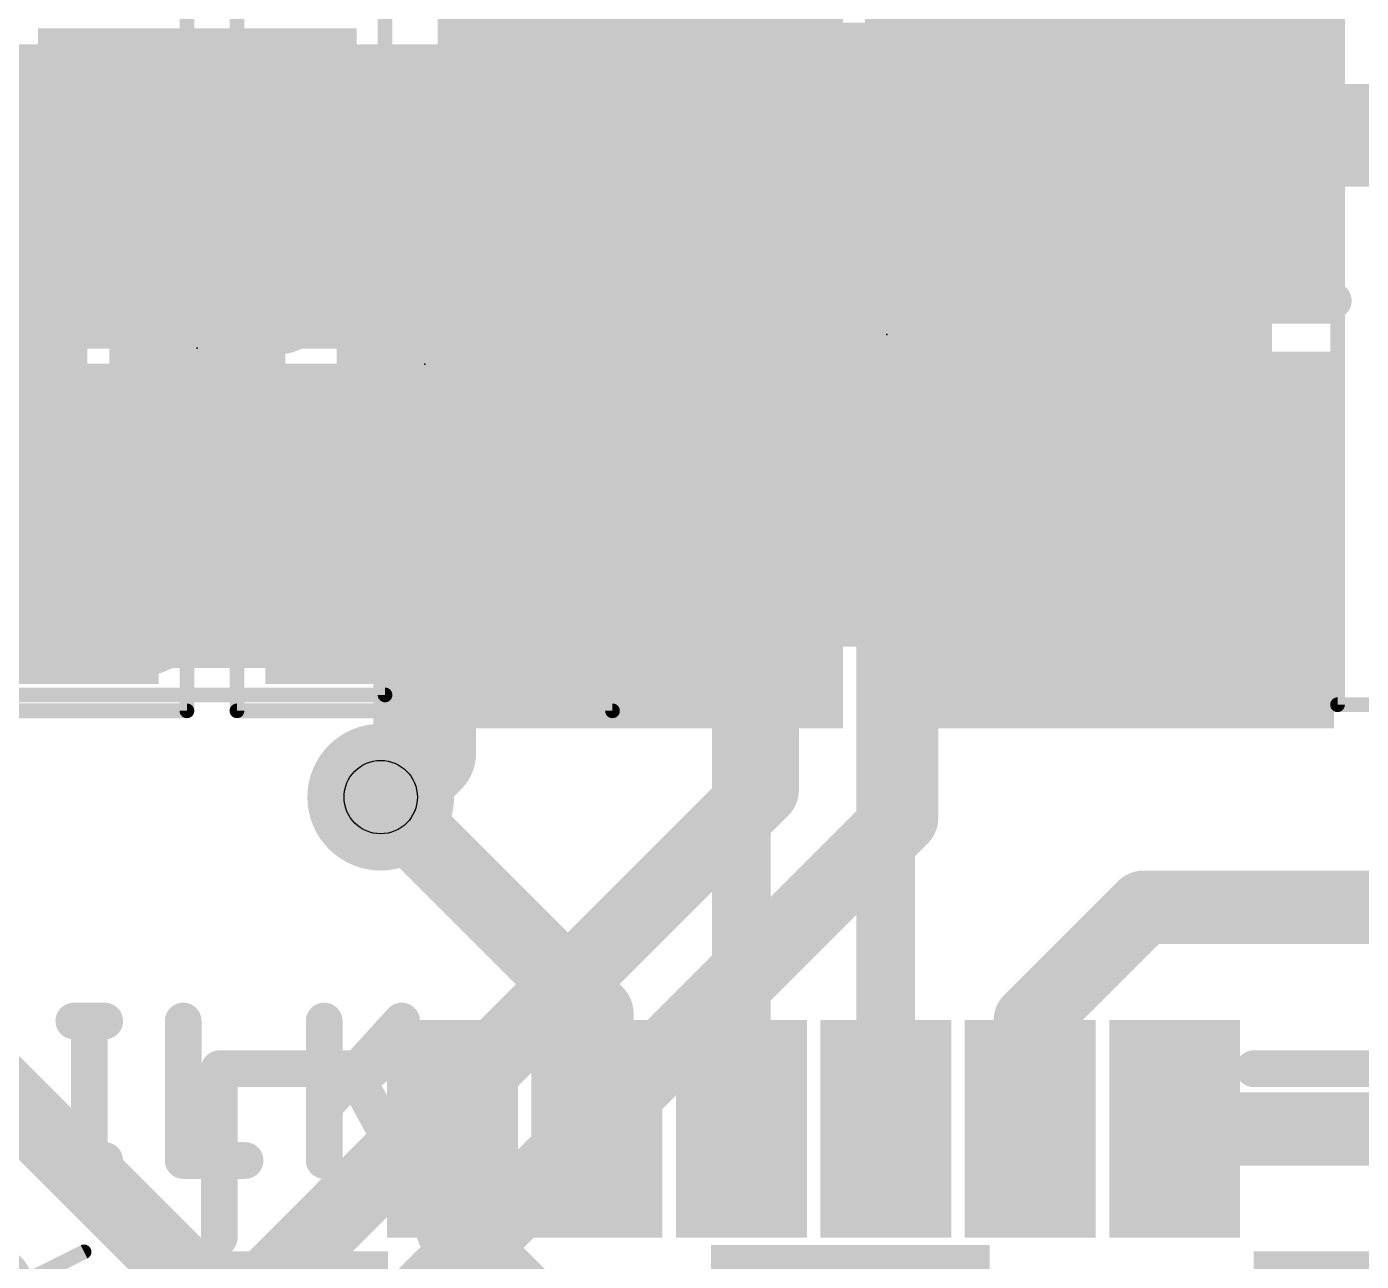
# Model space of a CAD drawing. Extents: x -28.7 to 57.9, y -15.3 to 34.1.
# Drawn here: x 11.246 to 15.866, y 15.92 to 20.192 of the extents above; entities that cross this region are included whole.
import ezdxf

# ---------------------------------------------------------------- set-up
doc = ezdxf.new("R2010")
doc.units = 0
for name, color, linetype in [('1', 12, 'CONTINUOUS'), ('16', 53, 'CONTINUOUS'), ('18', 110, 'CONTINUOUS'), ('21', 41, 'CONTINUOUS'), ('23', 53, 'CONTINUOUS'), ('24', 53, 'CONTINUOUS'), ('26', 253, 'CONTINUOUS'), ('27', 253, 'CONTINUOUS'), ('28', 253, 'CONTINUOUS'), ('29', 253, 'CONTINUOUS'), ('30', 253, 'CONTINUOUS'), ('31', 253, 'CONTINUOUS'), ('32', 253, 'CONTINUOUS'), ('35', 253, 'CONTINUOUS'), ('36', 253, 'CONTINUOUS'), ('39', 12, 'CONTINUOUS'), ('40', 132, 'CONTINUOUS'), ('41', 12, 'CONTINUOUS'), ('44', 253, 'CONTINUOUS'), ('51', 53, 'CONTINUOUS'), ('52', 253, 'CONTINUOUS')]:
    doc.layers.add(name, color=color, linetype=linetype)

# ---------------------------------------------------------------- blocks, each defined once
blk = doc.blocks.new('RECT')
blk.add_solid([(-0.5, -0.5), (0.5, -0.5), (-0.5, 0.5), (0.5, 0.5)])
blk = doc.blocks.new('ROUNDV')
at = {"const_width": 0.5}
blk.add_lwpolyline([(0, -0.25, 1), (0, 0.25, 1), (0, -0.25)], format="xyb", dxfattribs=at)

msp = doc.modelspace()

# ---------------------------------------------------------------- linework, layer by layer
at = {"layer": '1'}
for points, const_width in [([(15.07, 19.8162), (16.2434, 19.8162)], 0.3556), ([(15.0326, 19.8162), (14.22, 19.0036)], 0.2032), ([(15.07, 19.8162), (15.0326, 19.8162)], 0.2032), ([(14.22, 19.0036), (14.22, 16.378)], 0.2032), ([(11.8364, 18.4996), (13.2866, 18.4996)], 0.3556), ([(13.2866, 18.4996), (13.37, 18.4162)], 0.3556), ([(13.72, 18.0662), (13.37, 18.4162)], 0.2032), ([(13.72, 16.378), (13.72, 18.0662)], 0.2032), ([(13.22, 16.7774), (12.4714, 17.526)], 0.254), ([(11.9422, 15.728), (10.3886, 17.2816)], 0.254), ([(14.72, 16.752), (15.113, 17.145)], 0.254), ([(15.113, 17.145), (17.9832, 17.145)], 0.254), ([(13.22, 16.378), (13.22, 16.7774)], 0.254), ([(14.72, 16.378), (14.72, 16.752)], 0.254), ([(12.72, 16.0328), (12.72, 16.378)], 0.254), ([(15.22, 16.378), (18.918, 16.378)], 0.254), ([(13.97, 14.7828), (12.72, 16.0328)], 0.254)]:
    msp.add_lwpolyline(points, dxfattribs=dict(at, const_width=const_width))
for points, const_width in [([(15.07, 19.9051, 1), (15.07, 19.7273)], 0.1778), ([(15.0326, 19.867, 1), (15.0326, 19.7654)], 0.1016), ([(15.0686, 19.7803, 1), (14.9967, 19.8521)], 0.1016), ([(15.07, 19.7654, 1), (15.07, 19.867)], 0.1016), ([(14.2708, 19.0036, 1), (14.1692, 19.0036)], 0.1016), ([(14.1841, 19.0395, 1), (14.2559, 18.9676)], 0.1016), ([(11.8364, 18.5885, 1), (11.8364, 18.4107)], 0.1778), ([(13.3495, 18.5625, 1), (13.2237, 18.4367)], 0.1778), ([(13.2866, 18.4107, 1), (13.2866, 18.5885)], 0.1778), ([(13.3071, 18.3533, 1), (13.4329, 18.4791)], 0.1778), ([(13.4059, 18.4521, 1), (13.3341, 18.3803)], 0.1016), ([(13.7708, 18.0662, 1), (13.6692, 18.0662)], 0.1016), ([(13.6841, 18.0303, 1), (13.7559, 18.1021)], 0.1016), ([(12.5163, 17.5709, 1), (12.4265, 17.4811)], 0.127), ([(15.113, 17.2085, 1), (15.113, 17.0815)], 0.127), ([(15.1579, 17.1001, 1), (15.0681, 17.1899)], 0.127), ([(13.2835, 16.7774, 1), (13.1565, 16.7774)], 0.127), ([(13.1751, 16.7325, 1), (13.2649, 16.8223)], 0.127), ([(14.7835, 16.752, 1), (14.6565, 16.752)], 0.127), ([(14.6751, 16.7969, 1), (14.7649, 16.7071)], 0.127), ([(12.7835, 16.378, 1), (12.6565, 16.378)], 0.127), ([(15.22, 16.4415, 1), (15.22, 16.3145)], 0.127), ([(13.1565, 16.378, 1), (13.2835, 16.378)], 0.127), ([(13.6692, 16.378, 1), (13.7708, 16.378)], 0.1016), ([(14.1692, 16.378, 1), (14.2708, 16.378)], 0.1016), ([(14.6565, 16.378, 1), (14.7835, 16.378)], 0.127), ([(12.7649, 16.0777, 1), (12.6751, 15.9879)], 0.127), ([(12.6565, 16.0328, 1), (12.7835, 16.0328)], 0.127)]:
    msp.add_lwpolyline(points, format="xyb", dxfattribs=dict(at, const_width=const_width))
at = {"layer": '16'}
for points, const_width in [([(14.2748, 22.86), (14.2748, 17.4549)], 0.254), ([(13.7922, 22.352), (13.7922, 17.5514)], 0.254), ([(11.1506, 18.4446), (10.4826, 18.4446)], 0.3556), ([(12.6238, 18.4446), (11.1506, 18.4446)], 0.3556), ([(12.6238, 18.4446), (12.6238, 17.6784)], 0.3556), ([(12.4714, 17.526), (12.6238, 17.6784)], 0.3556), ([(13.7922, 17.5514), (11.7602, 15.5194)], 0.254), ([(11.8567, 15.0368), (14.2748, 17.4549)], 0.254)]:
    msp.add_lwpolyline(points, dxfattribs=dict(at, const_width=const_width))
for points, const_width in [([(11.1506, 18.3557, 1), (11.1506, 18.5335)], 0.1778), ([(12.7127, 18.4446, 1), (12.5349, 18.4446)], 0.1778), ([(12.6238, 18.3557, 1), (12.6238, 18.5335)], 0.1778), ([(12.6867, 17.6155, 1), (12.5609, 17.7413)], 0.1778), ([(12.5349, 17.6784, 1), (12.7127, 17.6784)], 0.1778), ([(12.4085, 17.5889, 1), (12.5343, 17.4631)], 0.1778), ([(13.8371, 17.5065, 1), (13.7473, 17.5963)], 0.127), ([(13.7287, 17.5514, 1), (13.8557, 17.5514)], 0.127), ([(14.3197, 17.41, 1), (14.2299, 17.4998)], 0.127), ([(14.2113, 17.4549, 1), (14.3383, 17.4549)], 0.127)]:
    msp.add_lwpolyline(points, format="xyb", dxfattribs=dict(at, const_width=const_width))
at = {"layer": '21', "const_width": 0.127}
for points in [[(12.446, 16.5862), (11.9126, 16.5862)], [(11.9126, 16.5862), (11.9126, 16.002)], [(15.494, 16.5862), (16.0782, 16.5862)]]:
    msp.add_lwpolyline(points, dxfattribs=at)
at = {"layer": '21', "const_width": 0.0635}
for points in [[(11.9126, 16.618, 1), (11.9126, 16.5545)], [(11.9444, 16.5862, 1), (11.8809, 16.5862)], [(12.446, 16.5545, 1), (12.446, 16.618)], [(15.494, 16.618, 1), (15.494, 16.5545)], [(11.8809, 16.002, 1), (11.9444, 16.002)]]:
    msp.add_lwpolyline(points, format="xyb", dxfattribs=at)
at = {"layer": '23'}
for p in [(14.224, 19.1262), (11.8364, 19.0796)]:
    msp.add_point(p, dxfattribs=at)
at = {"layer": '24'}
msp.add_point((12.6238, 19.0246), dxfattribs=at)
at = {"layer": '26'}
for points, const_width in [([(12.1102, 19.3887, 1), (12.1102, 19.1206)], 0.127), ([(12.1102, 19.1206, 1), (12.1102, 19.3887)], 0.127), ([(12.1102, 19.4204, 1), (12.1102, 19.3569)], 0.0635), ([(12.1102, 19.3569, 1), (12.1102, 19.4204)], 0.0635), ([(13.9637, 19.3887, 1), (13.9002, 19.3887)], 0.0635), ([(13.9404, 19.3581, 1), (13.9234, 19.4193)], 0.0635), ([(12.3515, 19.3619, 1), (12.3515, 19.1474)], 0.127), ([(12.3515, 19.1474, 1), (12.3515, 19.3619)], 0.127), ([(12.3515, 19.3936, 1), (12.3515, 19.3301)], 0.0635), ([(12.3515, 19.3301, 1), (12.3515, 19.3936)], 0.0635), ([(13.4408, 19.2852, 1), (13.4578, 19.224)], 0.0635), ([(12.1102, 19.1523, 1), (12.1102, 19.0888)], 0.0635), ([(12.1102, 19.0888, 1), (12.1102, 19.1523)], 0.0635), ([(12.3515, 19.1791, 1), (12.3515, 19.1156)], 0.0635), ([(12.3515, 19.1156, 1), (12.3515, 19.1791)], 0.0635), ([(13.8783, 19.1523, 1), (13.8783, 19.0888)], 0.0635), ([(13.9319, 19.0888, 1), (13.9319, 19.1523)], 0.0635), ([(13.9002, 19.1206, 1), (13.9637, 19.1206)], 0.0635), ([(12.0079, 18.875, 1), (11.9444, 18.875)], 0.0635), ([(12.4905, 18.875, 1), (12.4269, 18.875)], 0.0635), ([(13.4811, 18.875, 1), (13.4176, 18.875)], 0.0635), ([(13.9637, 18.875, 1), (13.9002, 18.875)], 0.0635), ([(11.9761, 18.7678, 0.4142), (12.0833, 18.6605)], 0.127), ([(12.0079, 18.7678, 1), (11.9444, 18.7678)], 0.0635), ([(12.3515, 18.6605, 0.4142), (12.4587, 18.7678)], 0.127), ([(12.4904, 18.7678, 1), (12.427, 18.7678)], 0.0635), ([(13.4493, 18.7678, 0.4142), (13.5565, 18.6605)], 0.127), ([(13.4811, 18.7678, 1), (13.4176, 18.7678)], 0.0635), ([(13.8247, 18.6605, 0.4142), (13.9319, 18.7678)], 0.127), ([(13.9636, 18.7678, 1), (13.9002, 18.7678)], 0.0635), ([(11.9444, 18.7678, 1), (12.0079, 18.7678)], 0.0635), ([(12.4269, 18.7678, 1), (12.4905, 18.7678)], 0.0635), ([(13.4176, 18.7678, 1), (13.4811, 18.7678)], 0.0635), ([(13.9002, 18.7678, 1), (13.9637, 18.7678)], 0.0635), ([(12.0833, 18.6923, 1), (12.0833, 18.6288)], 0.0635), ([(12.0833, 18.6288, 1), (12.0833, 18.6923)], 0.0635), ([(12.3515, 18.6923, 1), (12.3515, 18.6288)], 0.0635), ([(12.3515, 18.6288, 1), (12.3515, 18.6923)], 0.0635), ([(13.5565, 18.6923, 1), (13.5565, 18.6288)], 0.0635), ([(13.5565, 18.6288, 1), (13.5565, 18.6923)], 0.0635), ([(13.8247, 18.6923, 1), (13.8247, 18.6288)], 0.0635), ([(13.8247, 18.6288, 1), (13.8247, 18.6923)], 0.0635)]:
    msp.add_lwpolyline(points, format="xyb", dxfattribs=dict(at, const_width=const_width))
at = {"layer": '26', "const_width": 0.127}
for points in [[(13.9319, 19.3887), (13.4493, 19.2546)], [(13.9319, 19.1206), (13.9319, 19.3887)], [(13.8783, 19.1206), (13.9319, 19.1206)], [(11.9761, 18.875), (11.9761, 18.7678)], [(12.4587, 18.7678), (12.4587, 18.875)], [(13.4493, 18.875), (13.4493, 18.7678)], [(13.9319, 18.7678), (13.9319, 18.875)], [(12.0833, 18.6605), (12.3515, 18.6605)], [(13.5565, 18.6605), (13.8247, 18.6605)]]:
    msp.add_lwpolyline(points, dxfattribs=at)
at = {"layer": '27'}
for points, const_width in [([(12.6619, 19.778), (12.6619, 19.9925)], 0.127), ([(12.8764, 19.778), (12.8764, 19.9925)], 0.127), ([(15.1257, 19.7442), (15.1257, 19.9587)], 0.127), ([(15.3402, 19.7442), (15.3402, 19.9587)], 0.127), ([(13.1445, 19.778), (12.6619, 19.778)], 0.127), ([(15.6083, 19.7442), (15.1257, 19.7442)], 0.127), ([(12.9032, 19.4921), (13.0641, 19.4921)], 0.127), ([(15.367, 19.4583), (15.5279, 19.4583)], 0.127), ([(12.8228, 19.2776), (12.8228, 19.4117)], 0.127), ([(13.1445, 19.4117), (13.1445, 19.2776)], 0.127), ([(15.2866, 19.2438), (15.2866, 19.3779)], 0.127), ([(15.6083, 19.3779), (15.6083, 19.2438)], 0.127), ([(13.3054, 19.2776), (12.8228, 19.2776)], 0.127), ([(15.7692, 19.2438), (15.2866, 19.2438)], 0.127), ([(13.1445, 18.7154), (13.1445, 18.9835)], 0.127), ([(12.8764, 18.9432), (13.1445, 18.7154)], 0.127), ([(15.6083, 18.6816), (15.6083, 18.9497)], 0.127), ([(15.3402, 18.9094), (15.6083, 18.6816)], 0.127), ([(13.1445, 18.1667), (13.1445, 18.4348)], 0.127), ([(15.6083, 18.1329), (15.6083, 18.401)], 0.127), ([(12.7691, 18.1667), (12.6619, 18.3008)], 0.127), ([(12.6619, 18.3008), (13.1445, 18.3008)], 0.127), ([(15.2329, 18.1329), (15.1257, 18.267)], 0.127), ([(15.1257, 18.267), (15.6083, 18.267)], 0.127), ([(11.4089, 16.7513), (11.5161, 16.7513)], 0.127), ([(11.4625, 16.7513), (11.4625, 16.2687)], 0.127), ([(11.7876, 16.7513), (11.7876, 16.2687)], 0.127), ([(12.2758, 16.2687), (12.2758, 16.7513)], 0.127), ([(12.5439, 16.7513), (12.2758, 16.4564)], 0.127), ([(12.5439, 16.2687), (12.383, 16.5636)], 0.127), ([(11.4089, 16.2687), (11.5161, 16.2687)], 0.127), ([(11.7876, 16.2687), (12.0021, 16.2687)], 0.127), ([(11.4446, 15.9526), (11.245, 15.8528)], 0.0508)]:
    msp.add_lwpolyline(points, dxfattribs=dict(at, const_width=const_width))
for points, const_width in [([(12.6937, 19.9925, 1), (12.6302, 19.9925)], 0.0635), ([(12.9081, 19.9925, 1), (12.8446, 19.9925)], 0.0635), ([(15.1575, 19.9587, 1), (15.0939, 19.9587)], 0.0635), ([(15.3719, 19.9587, 1), (15.3084, 19.9587)], 0.0635), ([(12.6619, 19.8097, 1), (12.6619, 19.7462)], 0.0635), ([(13.1445, 19.7462, 1), (13.1445, 19.8097)], 0.0635), ([(12.6302, 19.778, 1), (12.6937, 19.778)], 0.0635), ([(12.8446, 19.778, 1), (12.9081, 19.778)], 0.0635), ([(15.0939, 19.7442, 1), (15.1575, 19.7442)], 0.0635), ([(15.1257, 19.7759, 1), (15.1257, 19.7124)], 0.0635), ([(15.3084, 19.7442, 1), (15.3719, 19.7442)], 0.0635), ([(15.6083, 19.7124, 1), (15.6083, 19.7759)], 0.0635), ([(12.9032, 19.4921, 0.4142), (12.8228, 19.4117)], 0.127), ([(12.9032, 19.5238, 1), (12.9032, 19.4603)], 0.0635), ([(12.9032, 19.4603, 1), (12.9032, 19.5238)], 0.0635), ([(13.1445, 19.4117, 0.4142), (13.0641, 19.4921)], 0.127), ([(13.0641, 19.5238, 1), (13.0641, 19.4603)], 0.0635), ([(13.0641, 19.4603, 1), (13.0641, 19.5238)], 0.0635), ([(15.367, 19.4583, 0.4142), (15.2866, 19.3779)], 0.127), ([(15.367, 19.49, 1), (15.367, 19.4265)], 0.0635), ([(15.367, 19.4265, 1), (15.367, 19.49)], 0.0635), ([(15.6083, 19.3779, 0.4142), (15.5279, 19.4583)], 0.127), ([(15.5279, 19.49, 1), (15.5279, 19.4265)], 0.0635), ([(15.5279, 19.4265, 1), (15.5279, 19.49)], 0.0635), ([(12.8545, 19.4117, 1), (12.791, 19.4117)], 0.0635), ([(13.1763, 19.4117, 1), (13.1128, 19.4117)], 0.0635), ([(12.791, 19.4117, 1), (12.8545, 19.4117)], 0.0635), ([(13.1128, 19.4117, 1), (13.1763, 19.4117)], 0.0635), ([(15.3183, 19.3779, 1), (15.2548, 19.3779)], 0.0635), ([(15.2548, 19.3779, 1), (15.3183, 19.3779)], 0.0635), ([(15.6401, 19.3779, 1), (15.5766, 19.3779)], 0.0635), ([(15.5766, 19.3779, 1), (15.6401, 19.3779)], 0.0635), ([(12.8228, 19.3094, 1), (12.8228, 19.2459)], 0.0635), ([(13.3054, 19.2459, 1), (13.3054, 19.3094)], 0.0635), ([(12.791, 19.2776, 1), (12.8545, 19.2776)], 0.0635), ([(13.1128, 19.2776, 1), (13.1763, 19.2776)], 0.0635), ([(15.2548, 19.2438, 1), (15.3183, 19.2438)], 0.0635), ([(15.2866, 19.2756, 1), (15.2866, 19.2121)], 0.0635), ([(15.5766, 19.2438, 1), (15.6401, 19.2438)], 0.0635), ([(15.7692, 19.2121, 1), (15.7692, 19.2756)], 0.0635), ([(12.7826, 18.9835, 0.4142), (12.6619, 18.8628)], 0.127), ([(12.8764, 18.9432, 0.2053), (12.7826, 18.9835)], 0.127), ([(12.7826, 19.0152, 1), (12.7826, 18.9517)], 0.0635), ([(12.7826, 18.9517, 1), (12.7826, 19.0152)], 0.0635), ([(13.1763, 18.9835, 1), (13.1128, 18.9835)], 0.0635), ([(12.897, 18.9674, 1), (12.8558, 18.9191)], 0.0635), ([(12.8534, 18.9213, 1), (12.8994, 18.9651)], 0.0635), ([(15.2464, 18.9497, 0.4142), (15.1257, 18.829)], 0.127), ([(15.3402, 18.9094, 0.2053), (15.2464, 18.9497)], 0.127), ([(15.2464, 18.9814, 1), (15.2464, 18.9179)], 0.0635), ([(15.2464, 18.9179, 1), (15.2464, 18.9814)], 0.0635), ([(15.6401, 18.9497, 1), (15.5766, 18.9497)], 0.0635), ([(15.3608, 18.9336, 1), (15.3196, 18.8853)], 0.0635), ([(15.3172, 18.8875, 1), (15.3632, 18.9313)], 0.0635), ([(12.6619, 18.8628, 0.3252), (12.7691, 18.7154)], 0.127), ([(12.6936, 18.8628, 1), (12.6302, 18.8628)], 0.0635), ([(12.6301, 18.8628, 1), (12.6936, 18.8628)], 0.0635), ([(15.0939, 18.829, 1), (15.1574, 18.829)], 0.0635), ([(15.1257, 18.829, 0.3252), (15.2329, 18.6816)], 0.127), ([(15.1574, 18.829, 1), (15.094, 18.829)], 0.0635), ([(12.7594, 18.6851, 1), (12.7789, 18.7456)], 0.0635), ([(13.1239, 18.6912, 1), (13.1651, 18.7395)], 0.0635), ([(13.1128, 18.7154, 1), (13.1763, 18.7154)], 0.0635), ([(15.2232, 18.6513, 1), (15.2427, 18.7118)], 0.0635), ([(15.5766, 18.6816, 1), (15.6401, 18.6816)], 0.0635), ([(15.5877, 18.6574, 1), (15.6289, 18.7057)], 0.0635), ([(13.1763, 18.4348, 1), (13.1128, 18.4348)], 0.0635), ([(15.6401, 18.401, 1), (15.5766, 18.401)], 0.0635), ([(12.6867, 18.3206, 1), (12.6371, 18.2809)], 0.0635), ([(12.6619, 18.3325, 1), (12.6619, 18.269)], 0.0635), ([(13.1445, 18.269, 1), (13.1445, 18.3325)], 0.0635), ([(15.1505, 18.2868, 1), (15.1009, 18.2471)], 0.0635), ([(15.1257, 18.2987, 1), (15.1257, 18.2352)], 0.0635), ([(15.6083, 18.2352, 1), (15.6083, 18.2987)], 0.0635), ([(12.7444, 18.1469, 1), (12.7939, 18.1866)], 0.0635), ([(13.1128, 18.1667, 1), (13.1763, 18.1667)], 0.0635), ([(15.2082, 18.1131, 1), (15.2577, 18.1528)], 0.0635), ([(15.5766, 18.1329, 1), (15.6401, 18.1329)], 0.0635), ([(11.4089, 16.783, 1), (11.4089, 16.7196)], 0.0635), ([(11.4943, 16.7513, 1), (11.4308, 16.7513)], 0.0635), ([(11.5161, 16.7196, 1), (11.5161, 16.783)], 0.0635), ([(11.8194, 16.7513, 1), (11.7559, 16.7513)], 0.0635), ([(12.3075, 16.7513, 1), (12.244, 16.7513)], 0.0635), ([(12.5674, 16.7299, 1), (12.5204, 16.7727)], 0.0635), ([(12.4109, 16.5788, 1), (12.3551, 16.5484)], 0.0635), ([(12.2523, 16.4777, 1), (12.2993, 16.435)], 0.0635), ([(11.4089, 16.3004, 1), (11.4089, 16.237)], 0.0635), ([(11.5161, 16.237, 1), (11.5161, 16.3004)], 0.0635), ([(11.7876, 16.3004, 1), (11.7876, 16.237)], 0.0635), ([(12.0021, 16.237, 1), (12.0021, 16.3004)], 0.0635), ([(12.516, 16.2535, 1), (12.5718, 16.2839)], 0.0635), ([(11.4308, 16.2687, 1), (11.4943, 16.2687)], 0.0635), ([(11.7559, 16.2687, 1), (11.8194, 16.2687)], 0.0635), ([(12.244, 16.2687, 1), (12.3075, 16.2687)], 0.0635), ([(11.245, 15.8278, 1), (10.9954, 15.8278)], 0.0508), ([(11.4503, 15.9412, 1), (11.4389, 15.964)], 0.0254)]:
    msp.add_lwpolyline(points, format="xyb", dxfattribs=dict(at, const_width=const_width))
at = {"layer": '28', "const_width": 0.127}
for points in [[(11.5838, 19.8419), (11.5838, 20.0564)], [(11.7983, 19.8419), (11.7983, 20.0564)], [(11.3157, 19.8419), (11.7983, 19.8419)], [(11.3157, 19.3985), (11.3157, 19.5326)], [(11.3157, 19.5326), (11.6374, 19.5326)], [(11.6374, 19.3181), (11.3961, 19.3181)], [(11.3157, 18.7609), (11.3157, 19.029)], [(11.7983, 18.895), (11.3157, 18.895)], [(11.6911, 18.7609), (11.7983, 18.895)], [(11.3425, 18.5243), (11.3157, 18.5243)], [(11.3157, 18.5243), (11.3157, 18.4975)], [(11.3425, 18.4975), (11.3425, 18.5243)], [(11.3157, 18.4975), (11.3425, 18.4975)], [(11.4229, 18.0197), (11.6911, 18.2341)]]:
    msp.add_lwpolyline(points, dxfattribs=at)
at = {"layer": '28'}
for points, const_width in [([(11.6156, 20.0564, 1), (11.5521, 20.0564)], 0.0635), ([(11.8301, 20.0564, 1), (11.7666, 20.0564)], 0.0635), ([(11.3157, 19.8736, 1), (11.3157, 19.8101)], 0.0635), ([(11.5521, 19.8419, 1), (11.6156, 19.8419)], 0.0635), ([(11.7666, 19.8419, 1), (11.8301, 19.8419)], 0.0635), ([(11.7983, 19.8101, 1), (11.7983, 19.8736)], 0.0635), ([(11.3157, 19.5643, 1), (11.3157, 19.5008)], 0.0635), ([(11.3475, 19.5326, 1), (11.284, 19.5326)], 0.0635), ([(11.6374, 19.5008, 1), (11.6374, 19.5643)], 0.0635), ([(11.3157, 19.3985, 0.4142), (11.3961, 19.3181)], 0.127), ([(11.3475, 19.3985, 1), (11.284, 19.3985)], 0.0635), ([(11.284, 19.3985, 1), (11.3475, 19.3985)], 0.0635), ([(11.3961, 19.3498, 1), (11.3961, 19.2863)], 0.0635), ([(11.3961, 19.2863, 1), (11.3961, 19.3498)], 0.0635), ([(11.6374, 19.2863, 1), (11.6374, 19.3498)], 0.0635), ([(11.3475, 19.029, 1), (11.284, 19.029)], 0.0635), ([(11.3157, 18.9267, 1), (11.3157, 18.8632)], 0.0635), ([(11.8231, 18.8751, 1), (11.7735, 18.9148)], 0.0635), ([(11.7983, 18.8632, 1), (11.7983, 18.9267)], 0.0635), ([(11.6663, 18.7808, 1), (11.7158, 18.7411)], 0.0635), ([(11.284, 18.7609, 1), (11.3475, 18.7609)], 0.0635), ([(11.3157, 18.5561, 1), (11.3157, 18.4926)], 0.0635), ([(11.3475, 18.5243, 1), (11.284, 18.5243)], 0.0635), ([(11.3743, 18.5243, 1), (11.3108, 18.5243)], 0.0635), ([(11.3425, 18.4926, 1), (11.3425, 18.5561)], 0.0635), ([(11.3157, 18.5293, 1), (11.3157, 18.4658)], 0.0635), ([(11.284, 18.4975, 1), (11.3475, 18.4975)], 0.0635), ([(11.3108, 18.4975, 1), (11.3743, 18.4975)], 0.0635), ([(11.3425, 18.4658, 1), (11.3425, 18.5293)], 0.0635), ([(11.557, 18.261, 0.1139), (11.3827, 18.2207)], 0.127), ([(11.7313, 18.2207, 0.1139), (11.557, 18.261)], 0.127), ([(11.557, 18.2927, 1), (11.557, 18.2292)], 0.0635), ([(11.557, 18.2292, 1), (11.557, 18.2927)], 0.0635), ([(11.7109, 18.2094, 1), (11.6712, 18.2589)], 0.0635), ([(11.3827, 18.2207, 0.3205), (11.3157, 18.1269)], 0.127), ([(11.3688, 18.2493, 1), (11.3966, 18.1922)], 0.0635), ([(11.393, 18.1907, 1), (11.3724, 18.2508)], 0.0635), ([(11.7416, 18.2508, 1), (11.721, 18.1907)], 0.0635), ([(11.7983, 18.1269, 0.3205), (11.7313, 18.2207)], 0.127), ([(11.7174, 18.1922, 1), (11.7452, 18.2493)], 0.0635), ([(11.3157, 18.1269, 0.3205), (11.3827, 18.0331)], 0.127), ([(11.3474, 18.1269, 1), (11.284, 18.1269)], 0.0635), ([(11.284, 18.1269, 1), (11.3474, 18.1269)], 0.0635), ([(11.7313, 18.0331, 0.3205), (11.7983, 18.1269)], 0.127), ([(11.83, 18.1269, 1), (11.7666, 18.1269)], 0.0635), ([(11.7666, 18.1269, 1), (11.83, 18.1269)], 0.0635), ([(11.3827, 18.0331, 0.1139), (11.557, 17.9928)], 0.127), ([(11.3966, 18.0616, 1), (11.3688, 18.0045)], 0.0635), ([(11.3724, 18.003, 1), (11.393, 18.0631)], 0.0635), ([(11.4031, 18.0444, 1), (11.4428, 17.9949)], 0.0635), ([(11.557, 17.9928, 0.1139), (11.7313, 18.0331)], 0.127), ([(11.721, 18.0631, 1), (11.7416, 18.003)], 0.0635), ([(11.7452, 18.0045, 1), (11.7174, 18.0616)], 0.0635), ([(11.557, 18.0246, 1), (11.557, 17.9611)], 0.0635), ([(11.557, 17.9611, 1), (11.557, 18.0246)], 0.0635)]:
    msp.add_lwpolyline(points, format="xyb", dxfattribs=dict(at, const_width=const_width))
at = {"layer": '39', "const_width": 0.0508}
for points in [[(12.4864, 20.2796), (12.4864, 17.8796)], [(15.7838, 17.8458), (15.7838, 20.2458)], [(12.4864, 17.8796), (11.1864, 17.8796)], [(17.0838, 17.8458), (15.7838, 17.8458)]]:
    msp.add_lwpolyline(points, dxfattribs=at)
at = {"layer": '39', "const_width": 0.0254}
for points in [[(12.4737, 17.8796, 1), (12.4991, 17.8796)], [(12.4864, 17.8669, 1), (12.4864, 17.8923)], [(15.7838, 17.8585, 1), (15.7838, 17.8331)], [(15.7711, 17.8458, 1), (15.7965, 17.8458)]]:
    msp.add_lwpolyline(points, format="xyb", dxfattribs=at)
at = {"layer": '40', "const_width": 0.0508}
for points in [[(11.8006, 17.8246), (11.8006, 20.2246)], [(11.9738, 20.2246), (11.9738, 17.8246)], [(13.2738, 17.8246), (13.2738, 20.2246)], [(10.5006, 17.8246), (11.8006, 17.8246)], [(11.9738, 17.8246), (13.2738, 17.8246)]]:
    msp.add_lwpolyline(points, dxfattribs=at)
at = {"layer": '40', "const_width": 0.0254}
for points in [[(11.7879, 17.8246, 1), (11.8133, 17.8246)], [(11.8006, 17.8119, 1), (11.8006, 17.8373)], [(11.9738, 17.8373, 1), (11.9738, 17.8119)], [(11.9611, 17.8246, 1), (11.9865, 17.8246)], [(13.2611, 17.8246, 1), (13.2865, 17.8246)], [(13.2738, 17.8119, 1), (13.2738, 17.8373)]]:
    msp.add_lwpolyline(points, format="xyb", dxfattribs=at)
at = {"layer": '44'}
msp.add_circle((12.4714, 17.526), 0.127, dxfattribs=at)
at = {"layer": '51'}
for points, const_width in [([(13.462, 20.1422), (12.954, 19.6342)], 0.127), ([(15.494, 20.1422), (13.462, 20.1422)], 0.127), ([(15.494, 18.1102), (15.494, 20.1422)], 0.127), ([(13.3858, 20.066), (15.494, 20.066)], 0.127), ([(13.2588, 19.939), (15.494, 19.939)], 0.127), ([(13.1318, 19.812), (15.494, 19.812)], 0.127), ([(13.0048, 19.685), (15.494, 19.685)], 0.127), ([(12.954, 19.6342), (12.954, 18.1102)], 0.127), ([(12.954, 19.558), (15.494, 19.558)], 0.127), ([(12.954, 19.431), (15.494, 19.431)], 0.127), ([(11.6078, 18.8092), (11.6078, 19.35)], 0.1524), ([(12.065, 19.35), (12.065, 18.8092)], 0.1524), ([(12.954, 19.304), (15.494, 19.304)], 0.127), ([(12.954, 19.177), (15.494, 19.177)], 0.127), ([(12.954, 19.05), (15.494, 19.05)], 0.127), ([(12.954, 18.923), (15.494, 18.923)], 0.127), ([(12.954, 18.796), (15.494, 18.796)], 0.127), ([(12.954, 18.669), (15.494, 18.669)], 0.127), ([(12.954, 18.542), (15.494, 18.542)], 0.127), ([(12.954, 18.415), (15.494, 18.415)], 0.127), ([(12.954, 18.288), (15.494, 18.288)], 0.127), ([(12.954, 18.161), (15.494, 18.161)], 0.127), ([(12.954, 18.1102), (15.494, 18.1102)], 0.127)]:
    msp.add_lwpolyline(points, dxfattribs=dict(at, const_width=const_width))
for points, const_width in [([(13.462, 20.174, 1), (13.462, 20.1105)], 0.0635), ([(13.4845, 20.1197, 1), (13.4395, 20.1647)], 0.0635), ([(15.5258, 20.1422, 1), (15.4623, 20.1422)], 0.0635), ([(15.494, 20.1105, 1), (15.494, 20.174)], 0.0635), ([(13.3858, 20.0978, 1), (13.3858, 20.0343)], 0.0635), ([(15.494, 20.0343, 1), (15.494, 20.0978)], 0.0635), ([(13.2588, 19.9707, 1), (13.2588, 19.9073)], 0.0635), ([(15.494, 19.9073, 1), (15.494, 19.9707)], 0.0635), ([(13.1318, 19.8438, 1), (13.1318, 19.7803)], 0.0635), ([(15.494, 19.7803, 1), (15.494, 19.8438)], 0.0635), ([(13.0048, 19.7168, 1), (13.0048, 19.6533)], 0.0635), ([(15.494, 19.6533, 1), (15.494, 19.7168)], 0.0635), ([(12.9315, 19.6567, 1), (12.9765, 19.6117)], 0.0635), ([(12.9858, 19.6342, 1), (12.9223, 19.6342)], 0.0635), ([(12.954, 19.5897, 1), (12.954, 19.5263)], 0.0635), ([(15.494, 19.5263, 1), (15.494, 19.5897)], 0.0635), ([(12.954, 19.4627, 1), (12.954, 19.3993)], 0.0635), ([(15.494, 19.3993, 1), (15.494, 19.4627)], 0.0635), ([(11.6459, 19.35, 1), (11.5697, 19.35)], 0.0762), ([(12.1031, 19.35, 1), (12.0269, 19.35)], 0.0762), ([(12.954, 19.3358, 1), (12.954, 19.2723)], 0.0635), ([(15.494, 19.2723, 1), (15.494, 19.3358)], 0.0635), ([(12.954, 19.2087, 1), (12.954, 19.1453)], 0.0635), ([(15.494, 19.1453, 1), (15.494, 19.2087)], 0.0635), ([(12.954, 19.0817, 1), (12.954, 19.0183)], 0.0635), ([(15.494, 19.0183, 1), (15.494, 19.0817)], 0.0635), ([(12.954, 18.9548, 1), (12.954, 18.8913)], 0.0635), ([(15.494, 18.8913, 1), (15.494, 18.9548)], 0.0635), ([(12.954, 18.8277, 1), (12.954, 18.7643)], 0.0635), ([(15.494, 18.7643, 1), (15.494, 18.8277)], 0.0635), ([(11.5697, 18.8092, 1), (11.6459, 18.8092)], 0.0762), ([(12.0269, 18.8092, 1), (12.1031, 18.8092)], 0.0762), ([(12.954, 18.7007, 1), (12.954, 18.6373)], 0.0635), ([(15.494, 18.6373, 1), (15.494, 18.7007)], 0.0635), ([(12.954, 18.5738, 1), (12.954, 18.5103)], 0.0635), ([(15.494, 18.5103, 1), (15.494, 18.5738)], 0.0635), ([(12.954, 18.4467, 1), (12.954, 18.3833)], 0.0635), ([(15.494, 18.3833, 1), (15.494, 18.4467)], 0.0635), ([(12.954, 18.3197, 1), (12.954, 18.2563)], 0.0635), ([(15.494, 18.2563, 1), (15.494, 18.3197)], 0.0635), ([(12.954, 18.1928, 1), (12.954, 18.1293)], 0.0635), ([(15.494, 18.1293, 1), (15.494, 18.1928)], 0.0635), ([(12.954, 18.142, 1), (12.954, 18.0785)], 0.0635), ([(15.494, 18.0785, 1), (15.494, 18.142)], 0.0635), ([(12.9223, 18.1102, 1), (12.9858, 18.1102)], 0.0635), ([(15.4623, 18.1102, 1), (15.5258, 18.1102)], 0.0635)]:
    msp.add_lwpolyline(points, format="xyb", dxfattribs=dict(at, const_width=const_width))
at = {"layer": '52', "const_width": 0.1524}
for points in [[(11.3792, 18.7542), (11.3792, 19.295)], [(12.3952, 19.295), (12.3952, 18.7542)], [(12.8524, 18.7542), (12.8524, 19.295)]]:
    msp.add_lwpolyline(points, dxfattribs=at)
at = {"layer": '52', "const_width": 0.0762}
for points in [[(11.4173, 19.295, 1), (11.3411, 19.295)], [(12.4333, 19.295, 1), (12.3571, 19.295)], [(12.8905, 19.295, 1), (12.8143, 19.295)], [(11.3411, 18.7542, 1), (11.4173, 18.7542)], [(12.3571, 18.7542, 1), (12.4333, 18.7542)], [(12.8143, 18.7542, 1), (12.8905, 18.7542)]]:
    msp.add_lwpolyline(points, format="xyb", dxfattribs=at)

# ---------------------------------------------------------------- block references
at = {"layer": '1', "xscale": 1.2, "yscale": 1.1}
for p in [(13.37, 19.8162), (15.07, 19.8162), (13.37, 18.4162), (15.07, 18.4162)]:
    msp.add_blockref('RECT', p, dxfattribs=at)
at = {"layer": '1'}
for p, xscale, yscale, rotation in [((11.8364, 19.6596), 0.85, 0.9, 90), ((11.8364, 18.4996), 0.85, 0.9, 90), ((12.72, 16.378), 0.55, 0.25, 270), ((13.22, 16.378), 0.55, 0.25, 270), ((13.72, 16.378), 0.55, 0.25, 270), ((14.22, 16.378), 0.55, 0.25, 270), ((14.72, 16.378), 0.55, 0.25, 270), ((15.22, 16.378), 0.55, 0.25, 270)]:
    msp.add_blockref('RECT', p, dxfattribs=dict(at, xscale=xscale, yscale=yscale, rotation=rotation))
at = {"layer": '16', "xscale": 0.85, "yscale": 0.9, "rotation": 90}
for p in [(11.1506, 19.6046), (12.6238, 19.6046), (11.1506, 18.4446), (12.6238, 18.4446)]:
    msp.add_blockref('RECT', p, dxfattribs=at)
at = {"layer": '18', "xscale": 0.508, "yscale": 0.508}
msp.add_blockref('ROUNDV', (12.4714, 17.526), dxfattribs=at)
msp.add_blockref('ROUNDV', (12.4714, 17.526), dxfattribs=at)
at = {"layer": '29'}
for p, xscale, yscale in [((13.37, 19.8162), 1.4032, 1.3032), ((15.07, 19.8162), 1.4032, 1.3032), ((13.37, 18.4162), 1.4032, 1.3032), ((15.07, 18.4162), 1.4032, 1.3032), ((12.12, 15.728), 0.7532, 0.4532)]:
    msp.add_blockref('RECT', p, dxfattribs=dict(at, xscale=xscale, yscale=yscale))
for p, xscale, yscale, rotation in [((11.8364, 19.6596), 1.0532, 1.1032, 90), ((11.8364, 18.4996), 1.0532, 1.1032, 90), ((12.72, 16.378), 0.7532, 0.4532, 270), ((13.22, 16.378), 0.7532, 0.4532, 270), ((13.72, 16.378), 0.7532, 0.4532, 270), ((14.22, 16.378), 0.7532, 0.4532, 270), ((14.72, 16.378), 0.7532, 0.4532, 270), ((15.22, 16.378), 0.7532, 0.4532, 270), ((15.87, 15.728), 0.7532, 0.4532, 180)]:
    msp.add_blockref('RECT', p, dxfattribs=dict(at, xscale=xscale, yscale=yscale, rotation=rotation))
at = {"layer": '30', "xscale": 1.0532, "yscale": 1.1032, "rotation": 90}
for p in [(11.1506, 19.6046), (12.6238, 19.6046), (11.1506, 18.4446), (12.6238, 18.4446)]:
    msp.add_blockref('RECT', p, dxfattribs=at)
at = {"layer": '31', "xscale": 1.2, "yscale": 1.1}
for p in [(13.37, 19.8162), (15.07, 19.8162), (13.37, 18.4162), (15.07, 18.4162)]:
    msp.add_blockref('RECT', p, dxfattribs=at)
at = {"layer": '31'}
for p, xscale, yscale, rotation in [((11.8364, 19.6596), 0.85, 0.9, 90), ((11.8364, 18.4996), 0.85, 0.9, 90), ((12.72, 16.378), 0.55, 0.25, 270), ((13.22, 16.378), 0.55, 0.25, 270), ((13.72, 16.378), 0.55, 0.25, 270), ((14.22, 16.378), 0.55, 0.25, 270), ((14.72, 16.378), 0.55, 0.25, 270), ((15.22, 16.378), 0.55, 0.25, 270)]:
    msp.add_blockref('RECT', p, dxfattribs=dict(at, xscale=xscale, yscale=yscale, rotation=rotation))
at = {"layer": '32', "xscale": 0.85, "yscale": 0.9, "rotation": 90}
for p in [(11.1506, 19.6046), (12.6238, 19.6046), (11.1506, 18.4446), (12.6238, 18.4446)]:
    msp.add_blockref('RECT', p, dxfattribs=at)
at = {"layer": '35', "xscale": 0.3998, "yscale": 0.6, "rotation": 90}
msp.add_blockref('RECT', (11.8364, 19.0796), dxfattribs=at)
at = {"layer": '36', "xscale": 0.3998, "yscale": 0.6, "rotation": 90}
for p in [(11.1506, 19.0246), (12.6238, 19.0246)]:
    msp.add_blockref('RECT', p, dxfattribs=at)
at = {"layer": '41', "xscale": 0.127, "yscale": 0.9652, "rotation": 90}
msp.add_blockref('RECT', (14.097, 15.9131), dxfattribs=at)
at = {"layer": '51', "xscale": 0.3, "yscale": 0.6096, "rotation": 90}
for p in [(11.8364, 19.4884), (11.8364, 18.6756)]:
    msp.add_blockref('RECT', p, dxfattribs=at)
at = {"layer": '52', "xscale": 0.3, "yscale": 0.6096, "rotation": 90}
for p in [(11.1506, 19.4334), (12.6238, 19.4334), (11.1506, 18.6206), (12.6238, 18.6206)]:
    msp.add_blockref('RECT', p, dxfattribs=at)

doc.saveas('drawing.dxf')
